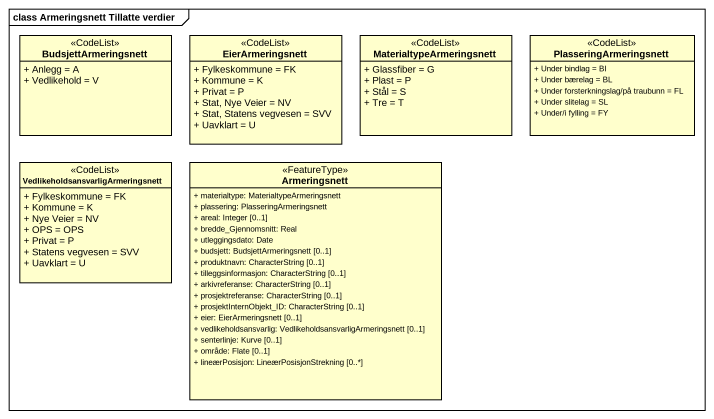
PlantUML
@startuml
mainframe class Armeringsnett Tillatte verdier
hide circle
hide empty members
skinparam classAttributeIconSize 0
class BudsjettArmeringsnett <<CodeList>> {
  + Anlegg = A
  + Vedlikehold = V
}
class EierArmeringsnett <<CodeList>> {
  + Fylkeskommune = FK
  + Kommune = K
  + Privat = P
  + Stat, Nye Veier = NV
  + Stat, Statens vegvesen = SVV
  + Uavklart = U
}
class MaterialtypeArmeringsnett <<CodeList>> {
  + Glassfiber = G
  + Plast = P
  + Stål = S
  + Tre = T
}
class PlasseringArmeringsnett <<CodeList>> {
  + Under bindlag = BI
  + Under bærelag = BL
  + Under forsterkningslag/på traubunn = FL
  + Under slitelag = SL
  + Under/i fylling = FY
}
class "VedlikeholdsansvarligArmeringsnett" as VedlikeholdsansvarligArmerin <<CodeList>> {
  + Fylkeskommune = FK
  + Kommune = K
  + Nye Veier = NV
  + OPS = OPS
  + Privat = P
  + Statens vegvesen = SVV
  + Uavklart = U
}
class Armeringsnett <<FeatureType>> {
  + materialtype: MaterialtypeArmeringsnett
  + plassering: PlasseringArmeringsnett
  + areal: Integer [0..1]
  + bredde_Gjennomsnitt: Real
  + utleggingsdato: Date
  + budsjett: BudsjettArmeringsnett [0..1]
  + produktnavn: CharacterString [0..1]
  + tilleggsinformasjon: CharacterString [0..1]
  + arkivreferanse: CharacterString [0..1]
  + prosjektreferanse: CharacterString [0..1]
  + prosjektInternObjekt_ID: CharacterString [0..1]
  + eier: EierArmeringsnett [0..1]
  + vedlikeholdsansvarlig: VedlikeholdsansvarligArmeringsnett [0..1]
  + senterlinje: Kurve [0..1]
  + område: Flate [0..1]
  + lineærPosisjon: LineærPosisjonStrekning [0..*]
}
@enduml
